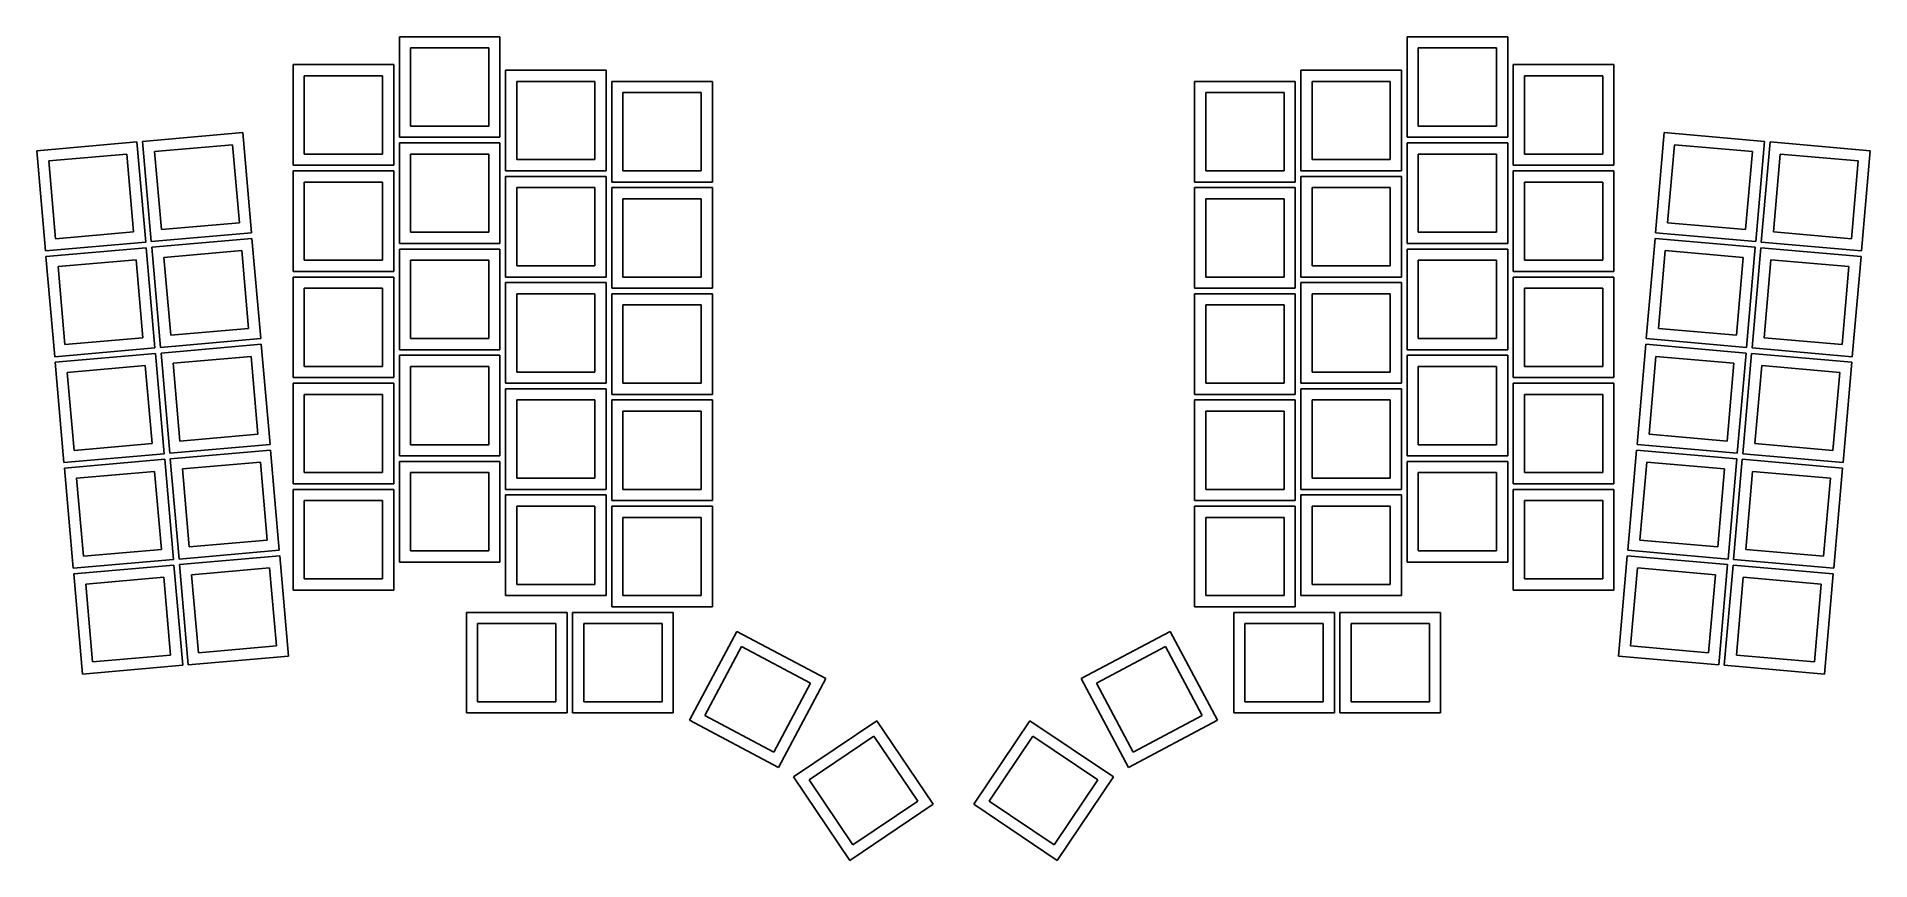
# Model space of a CAD drawing. Header units: millimetres. Extents: x -16 to 312, y -43 to 104.
import ezdxf

# ---------------------------------------------------------------- set-up
doc = ezdxf.new("R2010")
doc.units = ezdxf.units.MM

msp = doc.modelspace()

# ---------------------------------------------------------------- linework, layer by layer
at = {"linetype": 'CONTINUOUS'}
for p, q in [((66.51, 104.29), (48.51, 104.29)), ((48.51, 104.29), (48.51, 86.29)), ((64.51, 102.29), (50.51, 102.29)), ((50.51, 102.29), (50.51, 88.29)), ((64.51, 88.29), (64.51, 102.29)), ((66.51, 86.29), (66.51, 104.29)), ((246.79, 104.29), (228.79, 104.29)), ((228.79, 104.29), (228.79, 86.29)), ((244.79, 102.29), (230.79, 102.29)), ((230.79, 102.29), (230.79, 88.29)), ((244.79, 88.29), (244.79, 102.29)), ((246.79, 86.29), (246.79, 104.29)), ((47.51, 99.29), (29.51, 99.29)), ((29.51, 99.29), (29.51, 81.29)), ((47.51, 81.29), (47.51, 99.29)), ((265.79, 99.29), (247.79, 99.29)), ((247.79, 99.29), (247.79, 81.29)), ((265.79, 81.29), (265.79, 99.29)), ((45.51, 97.29), (31.51, 97.29)), ((31.51, 97.29), (31.51, 83.29)), ((45.51, 83.29), (45.51, 97.29)), ((85.51, 98.29), (67.51, 98.29)), ((67.51, 98.29), (67.51, 80.29)), ((83.51, 96.29), (69.51, 96.29)), ((69.51, 96.29), (69.51, 82.29)), ((83.51, 82.29), (83.51, 96.29)), ((85.51, 80.29), (85.51, 98.29)), ((104.51, 96.29), (86.51, 96.29)), ((86.51, 96.29), (86.51, 78.29)), ((104.51, 78.29), (104.51, 96.29)), ((208.79, 96.29), (190.79, 96.29)), ((190.79, 96.29), (190.79, 78.29)), ((208.79, 78.29), (208.79, 96.29)), ((227.79, 98.29), (209.79, 98.29)), ((209.79, 98.29), (209.79, 80.29)), ((225.79, 96.29), (211.79, 96.29)), ((211.79, 96.29), (211.79, 82.29)), ((225.79, 82.29), (225.79, 96.29)), ((227.79, 80.29), (227.79, 98.29)), ((263.79, 97.29), (249.79, 97.29)), ((249.79, 97.29), (249.79, 83.29)), ((263.79, 83.29), (263.79, 97.29)), ((102.51, 94.29), (88.51, 94.29)), ((88.51, 94.29), (88.51, 80.29)), ((102.51, 80.29), (102.51, 94.29)), ((206.79, 94.29), (192.79, 94.29)), ((192.79, 94.29), (192.79, 80.29)), ((206.79, 80.29), (206.79, 94.29)), ((1.56, 85.46), (-16.37, 83.89)), ((3.13, 67.53), (1.56, 85.46)), ((20.49, 87.12), (2.55, 85.55)), ((2.55, 85.55), (4.12, 67.62)), ((22.05, 69.19), (20.49, 87.12)), ((48.51, 86.29), (66.51, 86.29)), ((66.51, 85.29), (48.51, 85.29)), ((48.51, 85.29), (48.51, 67.29)), ((50.51, 88.29), (64.51, 88.29)), ((66.51, 67.29), (66.51, 85.29)), ((228.79, 86.29), (246.79, 86.29)), ((246.79, 85.29), (228.79, 85.29)), ((228.79, 85.29), (228.79, 67.29)), ((230.79, 88.29), (244.79, 88.29)), ((246.79, 67.29), (246.79, 85.29)), ((274.81, 87.12), (273.24, 69.19)), ((292.74, 85.55), (274.81, 87.12)), ((291.17, 67.62), (292.74, 85.55)), ((293.74, 85.46), (292.17, 67.53)), ((311.67, 83.89), (293.74, 85.46)), ((-16.37, 83.89), (-14.81, 65.96)), ((-0.26, 83.29), (-14.21, 82.07)), ((-14.21, 82.07), (-12.99, 68.13)), ((0.96, 69.35), (-0.26, 83.29)), ((18.67, 84.95), (4.72, 83.73)), ((4.72, 83.73), (5.94, 69.78)), ((19.89, 71), (18.67, 84.95)), ((31.51, 83.29), (45.51, 83.29)), ((64.51, 83.29), (50.51, 83.29)), ((50.51, 83.29), (50.51, 69.29)), ((64.51, 69.29), (64.51, 83.29)), ((69.51, 82.29), (83.51, 82.29)), ((211.79, 82.29), (225.79, 82.29)), ((244.79, 83.29), (230.79, 83.29)), ((230.79, 83.29), (230.79, 69.29)), ((244.79, 69.29), (244.79, 83.29)), ((249.79, 83.29), (263.79, 83.29)), ((276.63, 84.95), (275.41, 71)), ((290.58, 83.73), (276.63, 84.95)), ((289.36, 69.78), (290.58, 83.73)), ((295.56, 83.29), (294.34, 69.35)), ((309.5, 82.07), (295.56, 83.29)), ((308.28, 68.13), (309.5, 82.07)), ((310.1, 65.96), (311.67, 83.89)), ((29.51, 81.29), (47.51, 81.29)), ((47.51, 80.29), (29.51, 80.29)), ((29.51, 80.29), (29.51, 62.29)), ((47.51, 62.29), (47.51, 80.29)), ((67.51, 80.29), (85.51, 80.29)), ((85.51, 79.29), (67.51, 79.29)), ((67.51, 79.29), (67.51, 61.29)), ((85.51, 61.29), (85.51, 79.29)), ((88.51, 80.29), (102.51, 80.29)), ((192.79, 80.29), (206.79, 80.29)), ((209.79, 80.29), (227.79, 80.29)), ((227.79, 79.29), (209.79, 79.29)), ((209.79, 79.29), (209.79, 61.29)), ((227.79, 61.29), (227.79, 79.29)), ((247.79, 81.29), (265.79, 81.29)), ((265.79, 80.29), (247.79, 80.29)), ((247.79, 80.29), (247.79, 62.29)), ((265.79, 62.29), (265.79, 80.29)), ((45.51, 78.29), (31.51, 78.29)), ((31.51, 78.29), (31.51, 64.29)), ((45.51, 64.29), (45.51, 78.29)), ((83.51, 77.29), (69.51, 77.29)), ((69.51, 77.29), (69.51, 63.29)), ((83.51, 63.29), (83.51, 77.29)), ((86.51, 78.29), (104.51, 78.29)), ((104.51, 77.29), (86.51, 77.29)), ((86.51, 77.29), (86.51, 59.29)), ((104.51, 59.29), (104.51, 77.29)), ((190.79, 78.29), (208.79, 78.29)), ((208.79, 77.29), (190.79, 77.29)), ((190.79, 77.29), (190.79, 59.29)), ((208.79, 59.29), (208.79, 77.29)), ((225.79, 77.29), (211.79, 77.29)), ((211.79, 77.29), (211.79, 63.29)), ((225.79, 63.29), (225.79, 77.29)), ((263.79, 78.29), (249.79, 78.29)), ((249.79, 78.29), (249.79, 64.29)), ((263.79, 64.29), (263.79, 78.29)), ((102.51, 75.29), (88.51, 75.29)), ((88.51, 75.29), (88.51, 61.29)), ((102.51, 61.29), (102.51, 75.29)), ((206.79, 75.29), (192.79, 75.29)), ((192.79, 75.29), (192.79, 61.29)), ((206.79, 61.29), (206.79, 75.29)), ((-12.99, 68.13), (0.96, 69.35)), ((4.12, 67.62), (22.05, 69.19)), ((5.94, 69.78), (19.89, 71)), ((50.51, 69.29), (64.51, 69.29)), ((230.79, 69.29), (244.79, 69.29)), ((273.24, 69.19), (291.17, 67.62)), ((275.41, 71), (289.36, 69.78)), ((294.34, 69.35), (308.28, 68.13)), ((-14.81, 65.96), (3.13, 67.53)), ((3.21, 66.53), (-14.72, 64.96)), ((4.78, 48.6), (3.21, 66.53)), ((22.14, 68.19), (4.21, 66.62)), ((4.21, 66.62), (5.78, 48.69)), ((20.32, 66.02), (6.38, 64.8)), ((21.54, 52.08), (20.32, 66.02)), ((23.71, 50.26), (22.14, 68.19)), ((48.51, 67.29), (66.51, 67.29)), ((66.51, 66.29), (48.51, 66.29)), ((48.51, 66.29), (48.51, 48.29)), ((66.51, 48.29), (66.51, 66.29)), ((228.79, 67.29), (246.79, 67.29)), ((246.79, 66.29), (228.79, 66.29)), ((228.79, 66.29), (228.79, 48.29)), ((246.79, 48.29), (246.79, 66.29)), ((273.16, 68.19), (271.59, 50.26)), ((291.09, 66.62), (273.16, 68.19)), ((274.97, 66.02), (273.75, 52.08)), ((288.92, 64.8), (274.97, 66.02)), ((289.52, 48.69), (291.09, 66.62)), ((292.08, 66.53), (290.51, 48.6)), ((310.01, 64.96), (292.08, 66.53)), ((292.17, 67.53), (310.1, 65.96)), ((-14.72, 64.96), (-13.15, 47.03)), ((1.4, 64.37), (-12.55, 63.15)), ((-12.55, 63.15), (-11.33, 49.2)), ((2.62, 50.42), (1.4, 64.37)), ((6.38, 64.8), (7.6, 50.86)), ((31.51, 64.29), (45.51, 64.29)), ((64.51, 64.29), (50.51, 64.29)), ((50.51, 64.29), (50.51, 50.29)), ((64.51, 50.29), (64.51, 64.29)), ((69.51, 63.29), (83.51, 63.29)), ((211.79, 63.29), (225.79, 63.29)), ((244.79, 64.29), (230.79, 64.29)), ((230.79, 64.29), (230.79, 50.29)), ((244.79, 50.29), (244.79, 64.29)), ((249.79, 64.29), (263.79, 64.29)), ((287.7, 50.86), (288.92, 64.8)), ((293.9, 64.37), (292.68, 50.42)), ((307.85, 63.15), (293.9, 64.37)), ((306.63, 49.2), (307.85, 63.15)), ((308.45, 47.03), (310.01, 64.96)), ((29.51, 62.29), (47.51, 62.29)), ((47.51, 61.29), (29.51, 61.29)), ((29.51, 61.29), (29.51, 43.29)), ((45.51, 59.29), (31.51, 59.29)), ((31.51, 59.29), (31.51, 45.29)), ((45.51, 45.29), (45.51, 59.29)), ((47.51, 43.29), (47.51, 61.29)), ((67.51, 61.29), (85.51, 61.29)), ((85.51, 60.29), (67.51, 60.29)), ((67.51, 60.29), (67.51, 42.29)), ((85.51, 42.29), (85.51, 60.29)), ((86.51, 59.29), (104.51, 59.29)), ((88.51, 61.29), (102.51, 61.29)), ((190.79, 59.29), (208.79, 59.29)), ((192.79, 61.29), (206.79, 61.29)), ((209.79, 61.29), (227.79, 61.29)), ((227.79, 60.29), (209.79, 60.29)), ((209.79, 60.29), (209.79, 42.29)), ((227.79, 42.29), (227.79, 60.29)), ((247.79, 62.29), (265.79, 62.29)), ((265.79, 61.29), (247.79, 61.29)), ((247.79, 61.29), (247.79, 43.29)), ((263.79, 59.29), (249.79, 59.29)), ((249.79, 59.29), (249.79, 45.29)), ((263.79, 45.29), (263.79, 59.29)), ((265.79, 43.29), (265.79, 61.29)), ((83.51, 58.29), (69.51, 58.29)), ((69.51, 58.29), (69.51, 44.29)), ((83.51, 44.29), (83.51, 58.29)), ((104.51, 58.29), (86.51, 58.29)), ((86.51, 58.29), (86.51, 40.29)), ((102.51, 56.29), (88.51, 56.29)), ((88.51, 56.29), (88.51, 42.29)), ((102.51, 42.29), (102.51, 56.29)), ((104.51, 40.29), (104.51, 58.29)), ((208.79, 58.29), (190.79, 58.29)), ((190.79, 58.29), (190.79, 40.29)), ((206.79, 56.29), (192.79, 56.29)), ((192.79, 56.29), (192.79, 42.29)), ((206.79, 42.29), (206.79, 56.29)), ((208.79, 40.29), (208.79, 58.29)), ((225.79, 58.29), (211.79, 58.29)), ((211.79, 58.29), (211.79, 44.29)), ((225.79, 44.29), (225.79, 58.29)), ((-11.33, 49.2), (2.62, 50.42)), ((5.78, 48.69), (23.71, 50.26)), ((23.8, 49.26), (5.87, 47.69)), ((7.6, 50.86), (21.54, 52.08)), ((25.37, 31.33), (23.8, 49.26)), ((50.51, 50.29), (64.51, 50.29)), ((230.79, 50.29), (244.79, 50.29)), ((271.5, 49.26), (269.93, 31.33)), ((289.43, 47.69), (271.5, 49.26)), ((271.59, 50.26), (289.52, 48.69)), ((273.75, 52.08), (287.7, 50.86)), ((292.68, 50.42), (306.63, 49.2)), ((-13.15, 47.03), (4.78, 48.6)), ((4.87, 47.61), (-13.06, 46.04)), ((-13.06, 46.04), (-11.49, 28.11)), ((6.44, 29.67), (4.87, 47.61)), ((5.87, 47.69), (7.43, 29.76)), ((21.98, 47.09), (8.03, 45.87)), ((23.2, 33.15), (21.98, 47.09)), ((48.51, 48.29), (66.51, 48.29)), ((66.51, 47.29), (48.51, 47.29)), ((48.51, 47.29), (48.51, 29.29)), ((66.51, 29.29), (66.51, 47.29)), ((228.79, 48.29), (246.79, 48.29)), ((246.79, 47.29), (228.79, 47.29)), ((228.79, 47.29), (228.79, 29.29)), ((246.79, 29.29), (246.79, 47.29)), ((273.32, 47.09), (272.1, 33.15)), ((287.26, 45.87), (273.32, 47.09)), ((287.86, 29.76), (289.43, 47.69)), ((290.43, 47.61), (288.86, 29.67)), ((308.36, 46.04), (290.43, 47.61)), ((290.51, 48.6), (308.45, 47.03)), ((306.79, 28.11), (308.36, 46.04)), ((3.05, 45.44), (-10.9, 44.22)), ((-10.9, 44.22), (-9.68, 30.27)), ((4.27, 31.49), (3.05, 45.44)), ((8.03, 45.87), (9.25, 31.93)), ((29.51, 43.29), (47.51, 43.29)), ((31.51, 45.29), (45.51, 45.29)), ((64.51, 45.29), (50.51, 45.29)), ((50.51, 45.29), (50.51, 31.29)), ((64.51, 31.29), (64.51, 45.29)), ((69.51, 44.29), (83.51, 44.29)), ((211.79, 44.29), (225.79, 44.29)), ((244.79, 45.29), (230.79, 45.29)), ((230.79, 45.29), (230.79, 31.29)), ((244.79, 31.29), (244.79, 45.29)), ((247.79, 43.29), (265.79, 43.29)), ((249.79, 45.29), (263.79, 45.29)), ((286.04, 31.93), (287.26, 45.87)), ((292.25, 45.44), (291.02, 31.49)), ((306.19, 44.22), (292.25, 45.44)), ((304.97, 30.27), (306.19, 44.22)), ((47.51, 42.29), (29.51, 42.29)), ((29.51, 42.29), (29.51, 24.29)), ((45.51, 40.29), (31.51, 40.29)), ((31.51, 40.29), (31.51, 26.29)), ((45.51, 26.29), (45.51, 40.29)), ((47.51, 24.29), (47.51, 42.29)), ((67.51, 42.29), (85.51, 42.29)), ((85.51, 41.29), (67.51, 41.29)), ((67.51, 41.29), (67.51, 23.29)), ((85.51, 23.29), (85.51, 41.29)), ((86.51, 40.29), (104.51, 40.29)), ((88.51, 42.29), (102.51, 42.29)), ((190.79, 40.29), (208.79, 40.29)), ((192.79, 42.29), (206.79, 42.29)), ((209.79, 42.29), (227.79, 42.29)), ((227.79, 41.29), (209.79, 41.29)), ((209.79, 41.29), (209.79, 23.29)), ((227.79, 23.29), (227.79, 41.29)), ((265.79, 42.29), (247.79, 42.29)), ((247.79, 42.29), (247.79, 24.29)), ((263.79, 40.29), (249.79, 40.29)), ((249.79, 40.29), (249.79, 26.29)), ((263.79, 26.29), (263.79, 40.29)), ((265.79, 24.29), (265.79, 42.29)), ((83.51, 39.29), (69.51, 39.29)), ((69.51, 39.29), (69.51, 25.29)), ((83.51, 25.29), (83.51, 39.29)), ((104.51, 39.29), (86.51, 39.29)), ((86.51, 39.29), (86.51, 21.29)), ((102.51, 37.29), (88.51, 37.29)), ((88.51, 37.29), (88.51, 23.29)), ((102.51, 23.29), (102.51, 37.29)), ((104.51, 21.29), (104.51, 39.29)), ((208.79, 39.29), (190.79, 39.29)), ((190.79, 39.29), (190.79, 21.29)), ((206.79, 37.29), (192.79, 37.29)), ((192.79, 37.29), (192.79, 23.29)), ((206.79, 23.29), (206.79, 37.29)), ((208.79, 21.29), (208.79, 39.29)), ((225.79, 39.29), (211.79, 39.29)), ((211.79, 39.29), (211.79, 25.29)), ((225.79, 25.29), (225.79, 39.29)), ((9.25, 31.93), (23.2, 33.15)), ((272.1, 33.15), (286.04, 31.93)), ((-11.49, 28.11), (6.44, 29.67)), ((-9.68, 30.27), (4.27, 31.49)), ((7.43, 29.76), (25.37, 31.33)), ((25.45, 30.33), (7.52, 28.77)), ((27.02, 12.4), (25.45, 30.33)), ((50.51, 31.29), (64.51, 31.29)), ((230.79, 31.29), (244.79, 31.29)), ((269.84, 30.33), (268.27, 12.4)), ((287.77, 28.77), (269.84, 30.33)), ((269.93, 31.33), (287.86, 29.76)), ((288.86, 29.67), (306.79, 28.11)), ((291.02, 31.49), (304.97, 30.27)), ((6.53, 28.68), (-11.41, 27.11)), ((-11.41, 27.11), (-9.84, 9.18)), ((4.71, 26.51), (-9.24, 25.29)), ((5.93, 12.56), (4.71, 26.51)), ((8.09, 10.75), (6.53, 28.68)), ((7.52, 28.77), (9.09, 10.83)), ((23.64, 28.17), (9.69, 26.95)), ((9.69, 26.95), (10.91, 13)), ((24.86, 14.22), (23.64, 28.17)), ((31.51, 26.29), (45.51, 26.29)), ((48.51, 29.29), (66.51, 29.29)), ((66.51, 28.29), (48.51, 28.29)), ((48.51, 28.29), (48.51, 10.29)), ((64.51, 26.29), (50.51, 26.29)), ((50.51, 26.29), (50.51, 12.29)), ((64.51, 12.29), (64.51, 26.29)), ((66.51, 10.29), (66.51, 28.29)), ((228.79, 29.29), (246.79, 29.29)), ((246.79, 28.29), (228.79, 28.29)), ((228.79, 28.29), (228.79, 10.29)), ((244.79, 26.29), (230.79, 26.29)), ((230.79, 26.29), (230.79, 12.29)), ((244.79, 12.29), (244.79, 26.29)), ((246.79, 10.29), (246.79, 28.29)), ((249.79, 26.29), (263.79, 26.29)), ((271.66, 28.17), (270.44, 14.22)), ((285.61, 26.95), (271.66, 28.17)), ((284.39, 13), (285.61, 26.95)), ((286.21, 10.83), (287.77, 28.77)), ((288.77, 28.68), (287.2, 10.75)), ((306.7, 27.11), (288.77, 28.68)), ((290.59, 26.51), (289.37, 12.56)), ((304.54, 25.29), (290.59, 26.51)), ((305.13, 9.18), (306.7, 27.11)), ((-9.24, 25.29), (-8.02, 11.34)), ((29.51, 24.29), (47.51, 24.29)), ((47.51, 23.29), (29.51, 23.29)), ((29.51, 23.29), (29.51, 5.29)), ((47.51, 5.29), (47.51, 23.29)), ((67.51, 23.29), (85.51, 23.29)), ((69.51, 25.29), (83.51, 25.29)), ((88.51, 23.29), (102.51, 23.29)), ((192.79, 23.29), (206.79, 23.29)), ((209.79, 23.29), (227.79, 23.29)), ((211.79, 25.29), (225.79, 25.29)), ((247.79, 24.29), (265.79, 24.29)), ((265.79, 23.29), (247.79, 23.29)), ((247.79, 23.29), (247.79, 5.29)), ((265.79, 5.29), (265.79, 23.29)), ((303.32, 11.34), (304.54, 25.29)), ((45.51, 21.29), (31.51, 21.29)), ((31.51, 21.29), (31.51, 7.29)), ((45.51, 7.29), (45.51, 21.29)), ((85.51, 22.29), (67.51, 22.29)), ((67.51, 22.29), (67.51, 4.29)), ((83.51, 20.29), (69.51, 20.29)), ((69.51, 20.29), (69.51, 6.29)), ((83.51, 6.29), (83.51, 20.29)), ((85.51, 4.29), (85.51, 22.29)), ((86.51, 21.29), (104.51, 21.29)), ((104.51, 20.29), (86.51, 20.29)), ((86.51, 20.29), (86.51, 2.29)), ((104.51, 2.29), (104.51, 20.29)), ((190.79, 21.29), (208.79, 21.29)), ((208.79, 20.29), (190.79, 20.29)), ((190.79, 20.29), (190.79, 2.29)), ((208.79, 2.29), (208.79, 20.29)), ((227.79, 22.29), (209.79, 22.29)), ((209.79, 22.29), (209.79, 4.29)), ((225.79, 20.29), (211.79, 20.29)), ((211.79, 20.29), (211.79, 6.29)), ((225.79, 6.29), (225.79, 20.29)), ((227.79, 4.29), (227.79, 22.29)), ((263.79, 21.29), (249.79, 21.29)), ((249.79, 21.29), (249.79, 7.29)), ((263.79, 7.29), (263.79, 21.29)), ((102.51, 18.29), (88.51, 18.29)), ((88.51, 18.29), (88.51, 4.29)), ((102.51, 4.29), (102.51, 18.29)), ((206.79, 18.29), (192.79, 18.29)), ((192.79, 18.29), (192.79, 4.29)), ((206.79, 4.29), (206.79, 18.29)), ((10.91, 13), (24.86, 14.22)), ((270.44, 14.22), (284.39, 13)), ((-9.84, 9.18), (8.09, 10.75)), ((-8.02, 11.34), (5.93, 12.56)), ((9.09, 10.83), (27.02, 12.4)), ((27.11, 11.41), (9.18, 9.84)), ((28.68, -6.53), (27.11, 11.41)), ((48.51, 10.29), (66.51, 10.29)), ((50.51, 12.29), (64.51, 12.29)), ((228.79, 10.29), (246.79, 10.29)), ((230.79, 12.29), (244.79, 12.29)), ((268.19, 11.41), (266.62, -6.53)), ((286.12, 9.84), (268.19, 11.41)), ((268.27, 12.4), (286.21, 10.83)), ((287.2, 10.75), (305.13, 9.18)), ((289.37, 12.56), (303.32, 11.34)), ((8.18, 9.75), (-9.75, 8.18)), ((-9.75, 8.18), (-8.18, -9.75)), ((6.36, 7.58), (-7.58, 6.36)), ((7.58, -6.36), (6.36, 7.58)), ((9.75, -8.18), (8.18, 9.75)), ((9.18, 9.84), (10.75, -8.09)), ((25.29, 9.24), (11.34, 8.02)), ((11.34, 8.02), (12.56, -5.93)), ((26.51, -4.71), (25.29, 9.24)), ((31.51, 7.29), (45.51, 7.29)), ((249.79, 7.29), (263.79, 7.29)), ((270.01, 9.24), (268.79, -4.71)), ((283.95, 8.02), (270.01, 9.24)), ((282.73, -5.93), (283.95, 8.02)), ((284.55, -8.09), (286.12, 9.84)), ((287.12, 9.75), (285.55, -8.18)), ((305.05, 8.18), (287.12, 9.75)), ((288.93, 7.58), (287.71, -6.36)), ((302.88, 6.36), (288.93, 7.58)), ((303.48, -9.75), (305.05, 8.18)), ((-7.58, 6.36), (-6.36, -7.58)), ((29.51, 5.29), (47.51, 5.29)), ((67.51, 4.29), (85.51, 4.29)), ((69.51, 6.29), (83.51, 6.29)), ((88.51, 4.29), (102.51, 4.29)), ((192.79, 4.29), (206.79, 4.29)), ((209.79, 4.29), (227.79, 4.29)), ((211.79, 6.29), (225.79, 6.29)), ((247.79, 5.29), (265.79, 5.29)), ((301.66, -7.58), (302.88, 6.36)), ((78.51, 1.29), (60.51, 1.29)), ((60.51, 1.29), (60.51, -16.71)), ((78.51, -16.71), (78.51, 1.29)), ((97.51, 1.29), (79.51, 1.29)), ((79.51, 1.29), (79.51, -16.71)), ((86.51, 2.29), (104.51, 2.29)), ((97.51, -16.71), (97.51, 1.29)), ((190.79, 2.29), (208.79, 2.29)), ((215.79, 1.29), (197.79, 1.29)), ((197.79, 1.29), (197.79, -16.71)), ((215.79, -16.71), (215.79, 1.29)), ((234.79, 1.29), (216.79, 1.29)), ((216.79, 1.29), (216.79, -16.71)), ((234.79, -16.71), (234.79, 1.29)), ((76.51, -0.71), (62.51, -0.71)), ((62.51, -0.71), (62.51, -14.71)), ((76.51, -14.71), (76.51, -0.71)), ((95.51, -0.71), (81.51, -0.71)), ((81.51, -0.71), (81.51, -14.71)), ((95.51, -14.71), (95.51, -0.71)), ((108.89, -2.11), (100.44, -18)), ((124.78, -10.56), (108.89, -2.11)), ((186.41, -2.11), (170.51, -10.56)), ((194.86, -18), (186.41, -2.11)), ((213.79, -0.71), (199.79, -0.71)), ((199.79, -0.71), (199.79, -14.71)), ((213.79, -14.71), (213.79, -0.71)), ((232.79, -0.71), (218.79, -0.71)), ((218.79, -0.71), (218.79, -14.71)), ((232.79, -14.71), (232.79, -0.71)), ((-6.36, -7.58), (7.58, -6.36)), ((10.75, -8.09), (28.68, -6.53)), ((12.56, -5.93), (26.51, -4.71)), ((109.72, -4.81), (103.14, -17.17)), ((122.08, -11.38), (109.72, -4.81)), ((185.58, -4.81), (173.22, -11.38)), ((192.15, -17.17), (185.58, -4.81)), ((266.62, -6.53), (284.55, -8.09)), ((268.79, -4.71), (282.73, -5.93)), ((287.71, -6.36), (301.66, -7.58)), ((-8.18, -9.75), (9.75, -8.18)), ((285.55, -8.18), (303.48, -9.75)), ((115.51, -23.74), (122.08, -11.38)), ((116.33, -26.45), (124.78, -10.56)), ((170.51, -10.56), (178.96, -26.45)), ((173.22, -11.38), (179.79, -23.74)), ((62.51, -14.71), (76.51, -14.71)), ((81.51, -14.71), (95.51, -14.71)), ((199.79, -14.71), (213.79, -14.71)), ((218.79, -14.71), (232.79, -14.71)), ((60.51, -16.71), (78.51, -16.71)), ((79.51, -16.71), (97.51, -16.71)), ((100.44, -18), (116.33, -26.45)), ((103.14, -17.17), (115.51, -23.74)), ((133.96, -18.09), (119.04, -28.15)), ((144.03, -33.01), (133.96, -18.09)), ((161.33, -18.09), (151.27, -33.01)), ((176.26, -28.15), (161.33, -18.09)), ((178.96, -26.45), (194.86, -18)), ((179.79, -23.74), (192.15, -17.17)), ((197.79, -16.71), (215.79, -16.71)), ((216.79, -16.71), (234.79, -16.71)), ((133.42, -20.87), (121.82, -28.69)), ((141.25, -32.47), (133.42, -20.87)), ((161.87, -20.87), (154.04, -32.47)), ((173.48, -28.69), (161.87, -20.87)), ((119.04, -28.15), (129.11, -43.08)), ((121.82, -28.69), (129.65, -40.3)), ((165.65, -40.3), (173.48, -28.69)), ((166.19, -43.08), (176.26, -28.15)), ((129.65, -40.3), (141.25, -32.47)), ((154.04, -32.47), (165.65, -40.3)), ((129.11, -43.08), (144.03, -33.01)), ((151.27, -33.01), (166.19, -43.08))]:
    msp.add_line(p, q, dxfattribs=at)

doc.saveas('drawing.dxf')
